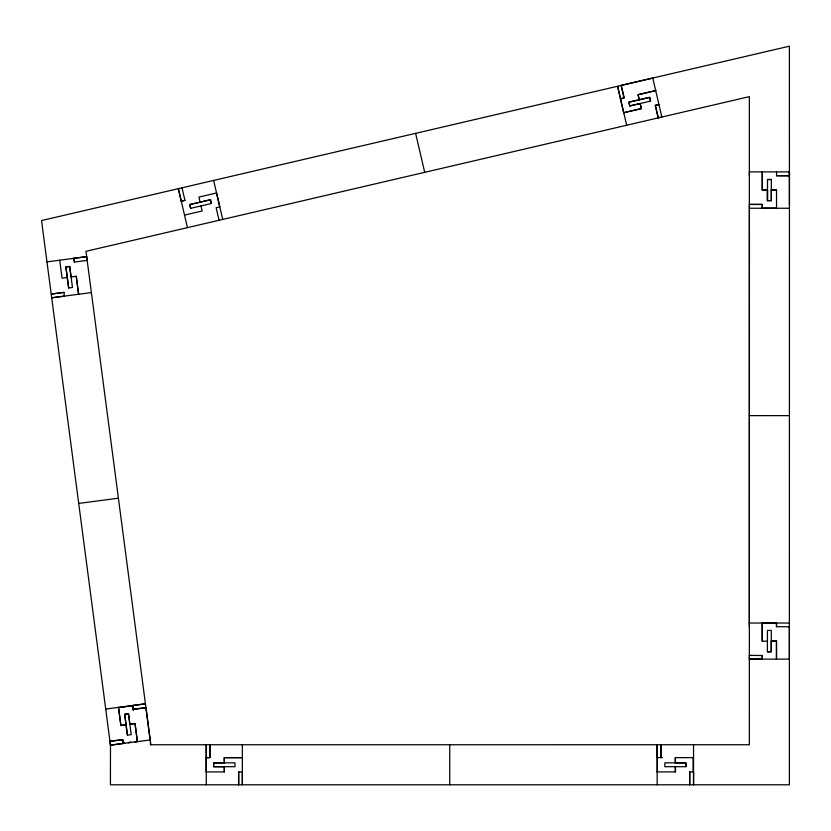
<?xml version="1.0" encoding="UTF-8"?>
<svg xmlns="http://www.w3.org/2000/svg" width="831" height="831" viewBox="0 0 831 831"><rect width="100%" height="100%" fill="white"/><g stroke="black" fill="none" stroke-linecap="round" stroke-linejoin="round"><path stroke-width="1.25" d="M209.89 744.773L209.879 757.643L206.13 757.643L206.13 771.916L224.266 771.926L224.266 766.712L213.629 766.67L213.629 762.827L224.266 762.816L224.225 757.643L242.361 757.654L224.339 757.633L224.339 762.848L234.976 762.848L234.976 766.701L213.629 766.712L213.629 762.858L224.225 762.858M657.144 784.807L657.144 744.773L657.155 757.643L662.515 757.623M675.281 771.926L675.281 766.712M675.239 762.858L675.239 757.643L693.563 757.623M685.876 766.67L685.876 762.816L664.831 762.837L664.831 766.691L685.876 766.712L685.876 762.858L675.281 762.827M689.616 784.807L689.626 771.926M693.376 771.926L693.376 757.654L693.376 771.885L689.803 771.895L689.803 784.776M749.302 626.792L749.365 96.635L85.967 251.315L150.806 744.753M762.235 655.379L762.235 659.139L749.365 659.149L749.417 204.478L762.287 204.488L762.287 208.249M762.266 171.892L762.256 190.029L767.501 190.154L767.46 200.624L771.313 200.624L771.355 179.517L767.512 179.517L767.46 200.624L771.324 200.624L771.313 190.029M762.214 659.263L762.214 655.514L749.365 655.389L749.344 744.742L150.463 744.753L150.463 742.135M762.224 623.032L762.214 641.168L767.428 641.168L767.387 651.764L771.272 651.764L771.272 641.137L776.445 641.168L776.486 659.274M762.297 172.017L762.287 190.154L767.47 190.029M771.23 641.168L771.23 651.764L767.387 651.764M776.559 208.249L776.528 189.998L771.313 189.987M776.538 171.903L776.57 175.777L789.45 175.777M776.497 626.803L776.497 623.042M789.377 659.16L789.45 172.027M655.69 90.6L638.021 94.703L639.205 99.782L628.88 102.171L629.763 105.953L650.548 101.102L649.676 97.352L628.88 102.203L629.753 105.921L640.119 103.522L641.293 108.601L623.634 112.704L620.404 98.796L624.06 97.944L621.141 85.406L652.771 78.052L661.85 117.046L658.173 117.898L655.254 105.35L658.921 104.498M187.442 227.652L178.353 188.668L181.272 201.206L184.939 200.354L182.01 187.806M655.794 90.579L638.135 94.692L639.319 99.772L649.676 97.362L650.548 101.102M181.272 201.195L184.929 200.344M190.642 208.332L211.313 203.512L210.44 199.762L189.759 204.571L190.631 208.321L189.759 204.582L210.44 199.762L211.313 203.512M184.513 215.104L202.172 210.981L200.988 205.901M623.759 112.704L641.418 108.591L640.234 103.511M659.035 104.477L655.379 105.329L658.308 117.877M73.907 258.327L86.673 256.644L87.162 260.383L74.395 262.056L73.866 258.337L74.395 262.056M46.983 261.869L86.673 256.644M67.28 277.492L62.076 278.177L59.707 260.196M78.623 294.247L76.265 276.266L71.051 276.952L69.669 266.45L65.857 266.948L68.661 287.993L72.474 287.495L69.711 266.45L65.898 266.948L68.661 287.993M63.977 292.387L51.21 294.06L63.935 292.387L64.434 296.116L51.657 297.799L91.348 292.574M78.685 503.42L118.386 498.205M105.714 709.04L145.415 703.826L132.638 705.509L133.355 710.64M122.386 707.015L124.962 706.682M128.815 706.173L131.391 705.841M133.137 709.238L145.903 707.555M129.833 724.123L134.996 723.448L137.364 741.429L134.83 741.761L137.364 741.481M118.49 707.368L120.848 725.349L126.021 724.674L127.403 735.175L131.215 734.677L128.493 713.777L124.671 714.286L126.073 724.85L120.9 725.525L118.563 707.545L132.721 705.696L133.199 709.425L145.976 707.763L150.162 739.964L110.461 745.137L41.55 220.558L789.398 46.193L789.419 204.364M109.952 741.242L122.718 739.569L123.206 743.288M121.96 743.454L124.567 743.111L122.001 743.35M110.471 745.137L123.237 743.465L122.749 739.735L109.983 741.397L110.43 744.898M776.538 175.663L789.419 175.663L789.419 171.903L749.365 171.892L749.375 175.663M767.47 179.517L771.313 179.517M771.355 190.112L776.57 190.112M749.375 204.364L762.245 204.364L762.245 208.124L776.518 208.134M749.406 208.249L789.44 208.249M749.375 415.635L789.408 415.645M749.333 623.032L789.367 623.042M789.367 626.803L776.507 626.667L776.507 622.918L762.235 622.918L762.235 641.054M776.486 641.137L771.293 641.054L771.293 630.417L767.439 630.417L767.449 641.054M749.344 659.128L789.388 659.128L789.388 626.667M657.144 771.916L675.468 771.895L675.468 766.681M640.732 106.368L641.262 108.622M621.256 85.406L624.174 97.944L620.518 98.796L617.589 86.258L626.678 125.242M415.614 133.344L424.703 172.329M213.629 180.431L222.718 219.415M219.052 220.267L216.143 207.74L219.799 206.888L216.559 192.979L198.9 197.103L200.084 202.172M76.223 276.276L78.581 294.257M127.444 735.165L124.671 714.286L128.514 713.808L129.885 724.31L135.048 723.645L137.395 741.626M767.47 189.987L767.47 200.624M693.563 771.895L693.573 784.776M789.388 659.128L789.388 784.786L110.43 784.796L110.471 744.753M776.507 641.013L776.507 659.139M693.542 744.742L693.542 784.786M675.426 757.623L675.426 762.837M661.092 744.742L661.092 757.623M660.915 744.773L660.915 757.643M657.331 757.623L657.331 771.895M449.748 744.773L449.748 784.807M242.361 744.773L242.361 784.807L242.351 771.926L238.59 771.926L238.59 784.807M238.726 771.906L238.726 784.786M224.38 766.701L224.38 771.916M210.004 744.763L210.014 757.633L206.254 757.643L206.244 744.763L206.254 784.796M130.966 742.27L128.4 742.602L130.966 742.26"/></g></svg>
